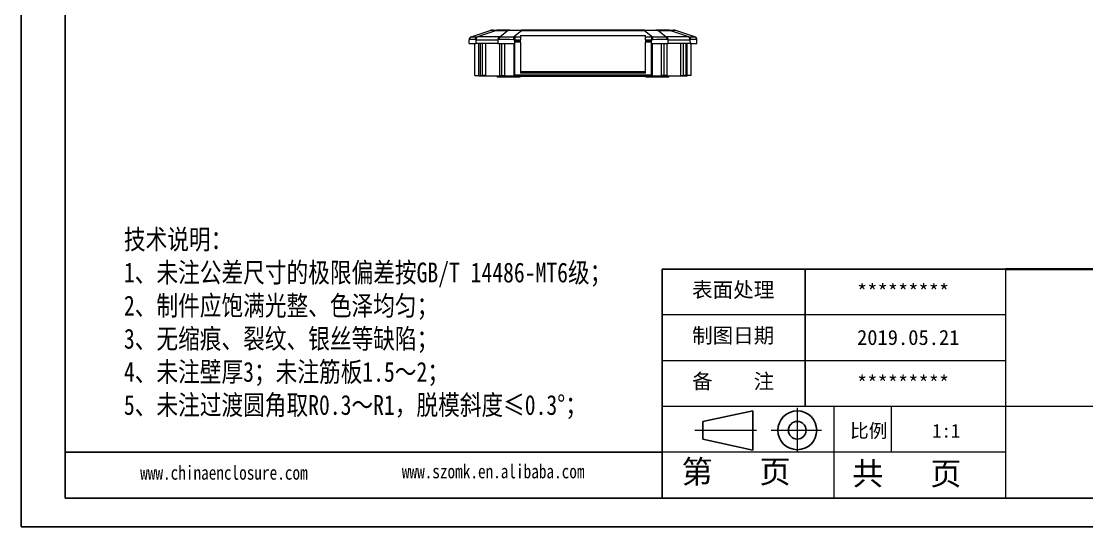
# Model space of a CAD drawing. Header units: inches. Extents: x 1153 to 3519, y 573 to 968.
# Drawn here: x 3016.2 to 3331.4, y 573 to 722.5 of the extents above; entities that cross this region are included whole.
import ezdxf

# ---------------------------------------------------------------- set-up
doc = ezdxf.new("R2010")
doc.units = ezdxf.units.IN
doc.linetypes.add('CENTER2', pattern=[28.575, 19.05, -3.175, 3.175, -3.175])
doc.layers.add('文字', color=81, linetype='Continuous')
for name, color, linetype, lineweight in [('粗实线', 7, 'Continuous', 30), ('细实线', 3, 'Continuous', 9), ('细点划线', 2, 'CENTER2', 9)]:
    doc.layers.add(name, color=color, linetype=linetype, lineweight=lineweight)
doc.styles.get("Standard").update_dxf_attribs({"font": 'txt', "bigfont": 'gbcbig.shx'})
doc.styles.add('宋体', font='', dxfattribs={"width": 0.8, "height": 3.5})
doc.styles.get('宋体').set_extended_font_data('SimSun')

msp = doc.modelspace()

# ---------------------------------------------------------------- linework, layer by layer
for p, q in [((3016.166, 928.498), (3016.166, 572.957)), ((3029.178, 920.033), (3029.178, 581.422)), ((3016.166, 737.559), (3016.166, 572.957)), ((3307.372, 649.144), (3205.788, 649.144)), ((3205.788, 581.422), (3205.788, 649.144)), ((3248.115, 608.511), (3248.115, 649.144)), ((3205.788, 594.966), (3029.178, 594.966)), ((3029.178, 581.422), (3510.538, 581.422)), ((3016.166, 572.957), (3519.003, 572.957)), ((3016.166, 572.957), (3248.961, 572.957))]:
    msp.add_line(p, q)
at = {"color": 7, "linetype": 'Continuous', "lineweight": 15}
for p, q in [((3149.276, 717.88), (3154.907, 719.746)), ((3150.89, 717.879), (3156.527, 719.747)), ((3155.317, 719.846), (3155.051, 719.76)), ((3156.527, 719.747), (3160.221, 719.747)), ((3160.807, 719.88), (3157.112, 719.88)), ((3160.221, 719.747), (3157.866, 717.879)), ((3161.778, 717.88), (3164.131, 719.746)), ((3164.131, 719.746), (3164.131, 719.88)), ((3200.576, 719.88), (3164.131, 719.88)), ((3164.131, 719.746), (3200.576, 719.746)), ((3200.576, 719.88), (3200.576, 719.746)), ((3200.576, 719.746), (3202.928, 717.88)), ((3207.594, 719.88), (3203.9, 719.88)), ((3206.841, 717.879), (3204.486, 719.747)), ((3204.486, 719.747), (3208.18, 719.747)), ((3208.18, 719.747), (3213.816, 717.879)), ((3209.656, 719.76), (3209.39, 719.846)), ((3215.431, 717.88), (3209.8, 719.746)), ((3148.642, 715.92), (3148.662, 717.057)), ((3148.642, 715.92), (3150.704, 715.92)), ((3150.33, 706.504), (3150.33, 715.92)), ((3150.704, 715.92), (3150.724, 717.061)), ((3157.142, 715.92), (3150.704, 715.92)), ((3150.724, 717.061), (3157.162, 717.061)), ((3157.589, 717.875), (3151.15, 717.875)), ((3151.553, 706.24), (3151.553, 715.92)), ((3151.901, 715.92), (3151.901, 706.504)), ((3152.648, 706.504), (3152.648, 715.92)), ((3153.459, 715.92), (3153.459, 706.504)), ((3157.162, 717.061), (3157.142, 715.92)), ((3157.142, 715.92), (3162.113, 715.92)), ((3157.593, 715.92), (3157.593, 706.504)), ((3158.34, 706.504), (3158.34, 715.92)), ((3159.151, 715.92), (3159.151, 706.504)), ((3161.951, 706.24), (3161.951, 715.92)), ((3162.113, 716.8), (3163.873, 716.8)), ((3162.113, 716.8), (3162.113, 716.368)), ((3163.873, 716.368), (3162.113, 716.368)), ((3162.113, 716.368), (3162.113, 706.688)), ((3162.135, 716.8), (3162.14, 717.057)), ((3162.14, 717.877), (3162.14, 717.057)), ((3162.14, 717.877), (3163.873, 717.877)), ((3162.14, 717.057), (3163.873, 717.057)), ((3163.873, 718.267), (3200.833, 718.267)), ((3163.873, 718.267), (3163.873, 717.877)), ((3163.873, 717.877), (3163.873, 717.057)), ((3163.873, 716.8), (3163.873, 717.057)), ((3163.873, 716.368), (3163.873, 716.8)), ((3163.873, 716.368), (3163.873, 707.128)), ((3200.833, 717.877), (3200.833, 718.267)), ((3200.833, 717.877), (3202.567, 717.877)), ((3200.833, 717.057), (3200.833, 717.877)), ((3200.833, 717.057), (3202.567, 717.057)), ((3200.833, 717.057), (3200.833, 716.8)), ((3200.833, 716.8), (3202.593, 716.8)), ((3200.833, 716.8), (3200.833, 716.368)), ((3200.833, 707.128), (3200.833, 716.368)), ((3202.593, 716.368), (3200.833, 716.368)), ((3202.567, 717.877), (3202.567, 717.057)), ((3202.567, 717.057), (3202.571, 716.8)), ((3202.593, 716.368), (3202.593, 716.8)), ((3202.593, 706.688), (3202.593, 716.368)), ((3202.593, 715.92), (3207.564, 715.92)), ((3202.756, 715.92), (3202.756, 706.24)), ((3205.555, 706.504), (3205.555, 715.92)), ((3206.367, 706.504), (3206.367, 715.92)), ((3207.113, 715.92), (3207.113, 706.504)), ((3213.556, 717.875), (3207.118, 717.875)), ((3207.564, 715.92), (3207.544, 717.061)), ((3207.544, 717.061), (3213.983, 717.061)), ((3214.003, 715.92), (3207.564, 715.92)), ((3211.247, 706.504), (3211.247, 715.92)), ((3212.058, 706.504), (3212.058, 715.92)), ((3212.805, 715.92), (3212.805, 706.504)), ((3213.153, 706.24), (3213.153, 715.92)), ((3213.983, 717.061), (3214.003, 715.92)), ((3214.003, 715.92), (3216.064, 715.92)), ((3214.377, 706.504), (3214.377, 715.92)), ((3216.064, 715.92), (3216.044, 717.057)), ((3150.33, 706.504), (3151.553, 706.504)), ((3151.901, 706.504), (3152.648, 706.504)), ((3153.459, 706.504), (3152.648, 706.504)), ((3152.713, 706.24), (3152.713, 706.504)), ((3159.151, 706.24), (3152.713, 706.24)), ((3156.938, 706.24), (3156.941, 705.976)), ((3157.593, 706.504), (3158.34, 706.504)), ((3158.34, 706.504), (3159.151, 706.504)), ((3159.151, 706.24), (3159.151, 706.504)), ((3161.951, 706.24), (3162.113, 706.24)), ((3162.113, 706.688), (3202.593, 706.688)), ((3162.113, 706.688), (3162.113, 706.24)), ((3162.113, 706.24), (3202.593, 706.24)), ((3163.766, 705.976), (3163.768, 706.24)), ((3200.833, 707.53), (3163.873, 707.53)), ((3200.833, 707.128), (3163.873, 707.128)), ((3200.938, 706.24), (3200.941, 705.976)), ((3202.593, 706.688), (3202.593, 706.24)), ((3202.593, 706.24), (3202.756, 706.24)), ((3205.555, 706.24), (3205.555, 706.504)), ((3206.367, 706.504), (3205.555, 706.504)), ((3211.994, 706.24), (3205.555, 706.24)), ((3207.113, 706.504), (3206.367, 706.504)), ((3207.766, 705.976), (3207.768, 706.24)), ((3211.247, 706.504), (3212.058, 706.504)), ((3211.994, 706.24), (3211.994, 706.504)), ((3212.805, 706.504), (3212.058, 706.504)), ((3214.377, 706.504), (3213.153, 706.504)), ((3163.766, 705.976), (3156.941, 705.976)), ((3207.766, 705.976), (3200.941, 705.976))]:
    msp.add_line(p, q, dxfattribs=at)
for centre, radius, start, end in [((3155.737, 717.24), 2.64, 90, 108.33287), ((3157.118, 718.501), 1.379, 90.24546, 115.40444), ((3160.813, 718.501), 1.379, 90.2454, 115.4045), ((3203.894, 718.501), 1.379, 64.59557, 89.75457), ((3207.588, 718.501), 1.379, 64.59558, 89.75453), ((3208.969, 717.24), 2.64, 71.66713, 90), ((3149.542, 717.041), 0.88, 108.33287, 179), ((3149.553, 717.046), 0.878, 108.36466, 179.04876), ((3151.327, 717.091), 0.901, 118.98488, 181.64155), ((3151.62, 717.11), 0.898, 121.55162, 183.10106), ((3158.059, 717.11), 0.898, 121.55162, 183.10106), ((3158.374, 717.138), 0.898, 124.44242, 184.66725), ((3168.395, 717.052), 6.668, 172.86497, 179.92124), ((3196.312, 717.052), 6.668, 0.07841, 7.13549), ((3206.333, 717.138), 0.898, 355.33267, 55.55785), ((3206.648, 717.11), 0.898, 356.89862, 58.44852), ((3213.086, 717.11), 0.898, 356.8987, 58.44826), ((3213.38, 717.091), 0.901, 358.35814, 61.01525), ((3215.154, 717.046), 0.878, 0.95095, 71.63534), ((3215.165, 717.041), 0.88, 1, 71.66713)]:
    msp.add_arc(centre, radius, start, end, dxfattribs=at)
for points in [[(3156.527, 719.747), (3155.526, 719.771), (3154.981, 719.771), (3154.907, 719.746)], [(3155.737, 719.88), (3155.737, 719.88), (3156.2, 719.88), (3157.112, 719.88)], [(3164.131, 719.746), (3162.64, 719.771), (3161.325, 719.771), (3160.221, 719.747)], [(3160.807, 719.88), (3161.719, 719.88), (3162.837, 719.88), (3164.131, 719.88)], [(3200.576, 719.88), (3201.87, 719.88), (3202.987, 719.88), (3203.9, 719.88)], [(3204.486, 719.747), (3203.381, 719.771), (3202.067, 719.771), (3200.576, 719.746)], [(3207.594, 719.88), (3208.507, 719.88), (3208.969, 719.88), (3208.969, 719.88)], [(3209.8, 719.746), (3209.781, 719.752), (3209.733, 719.757), (3209.656, 719.76)], [(3150.426, 717.065), (3149.389, 717.093), (3148.767, 717.091), (3148.674, 717.061)], [(3150.724, 717.061), (3150.621, 717.061), (3150.522, 717.063), (3150.426, 717.065)], [(3150.89, 717.879), (3150.974, 717.876), (3151.061, 717.875), (3151.15, 717.875)], [(3161.726, 717.061), (3160.162, 717.091), (3158.652, 717.093), (3157.479, 717.065)], [(3157.589, 717.875), (3157.679, 717.875), (3157.771, 717.876), (3157.866, 717.879)], [(3162.14, 717.057), (3162.002, 717.057), (3161.864, 717.058), (3161.726, 717.061)], [(3202.98, 717.061), (3202.843, 717.058), (3202.705, 717.057), (3202.567, 717.057)], [(3207.228, 717.065), (3206.053, 717.093), (3204.543, 717.091), (3202.98, 717.061)], [(3206.841, 717.879), (3206.936, 717.876), (3207.028, 717.875), (3207.118, 717.875)], [(3207.544, 717.061), (3207.442, 717.061), (3207.336, 717.063), (3207.228, 717.065)], [(3213.556, 717.875), (3213.646, 717.875), (3213.732, 717.876), (3213.816, 717.879)], [(3216.032, 717.061), (3215.94, 717.091), (3215.316, 717.093), (3214.28, 717.065)], [(3216.044, 717.057), (3216.044, 717.057), (3216.04, 717.058), (3216.032, 717.061)]]:
    msp.add_open_spline(points, degree=3, dxfattribs=at)
at = {"color": 8, "linetype": 'Continuous', "lineweight": 15}
msp.add_open_spline([(3209.656, 719.76), (3209.424, 719.769), (3208.931, 719.765), (3208.18, 719.747)], degree=3, dxfattribs=at)
at = {"color": 7, "linetype": 'Continuous', "lineweight": 15}
for points, knots in [([(3148.674, 717.061), (3148.671, 717.06), (3148.664, 717.057), (3148.663, 717.057), (3148.662, 717.057)], [0, 0, 0, 0, 0.4999362, 1, 1, 1, 1]), ([(3149.265, 717.877), (3149.266, 717.877), (3149.267, 717.877), (3149.273, 717.879), (3149.276, 717.88)], [0, 0, 0, 0, 0.5000182, 1, 1, 1, 1]), ([(3149.276, 717.88), (3149.282, 717.882), (3149.296, 717.886), (3149.326, 717.891), (3149.364, 717.895), (3149.411, 717.899), (3149.466, 717.903), (3149.529, 717.906), (3149.6, 717.908), (3149.68, 717.909), (3149.79, 717.909), (3149.941, 717.908), (3150.142, 717.904), (3150.368, 717.898), (3150.615, 717.889), (3150.798, 717.882), (3150.89, 717.879)], [0, 0, 0, 0, 0.0558885, 0.1115537, 0.1670554, 0.2224539, 0.2778101, 0.3331849, 0.388639, 0.444233, 0.500027, 0.6002643, 0.7000273, 0.7996686, 0.8995423, 1, 1, 1, 1]), ([(3157.479, 717.065), (3157.425, 717.064), (3157.317, 717.062), (3157.214, 717.061), (3157.162, 717.061)], [0, 0, 0, 0, 0.5001026, 1, 1, 1, 1]), ([(3157.866, 717.879), (3157.927, 717.881), (3158.05, 717.885), (3158.24, 717.89), (3158.434, 717.895), (3158.633, 717.899), (3158.836, 717.903), (3159.044, 717.905), (3159.255, 717.907), (3159.472, 717.909), (3159.75, 717.909), (3160.094, 717.908), (3160.506, 717.904), (3160.924, 717.898), (3161.348, 717.89), (3161.635, 717.883), (3161.778, 717.88)], [0, 0, 0, 0, 0.0559071, 0.1115867, 0.1670986, 0.2225028, 0.2778602, 0.3332312, 0.3886768, 0.4442572, 0.5000326, 0.6002999, 0.7000765, 0.7997159, 0.8995728, 1, 1, 1, 1]), ([(3161.778, 717.88), (3161.838, 717.879), (3161.959, 717.877), (3162.079, 717.877), (3162.14, 717.877)], [0, 0, 0, 0, 0.4999818, 1, 1, 1, 1]), ([(3202.567, 717.877), (3202.627, 717.877), (3202.748, 717.877), (3202.868, 717.879), (3202.928, 717.88)], [0, 0, 0, 0, 0.5000182, 1, 1, 1, 1]), ([(3202.928, 717.88), (3203.008, 717.882), (3203.168, 717.886), (3203.406, 717.891), (3203.642, 717.895), (3203.876, 717.899), (3204.108, 717.903), (3204.338, 717.906), (3204.566, 717.908), (3204.791, 717.909), (3205.074, 717.909), (3205.409, 717.908), (3205.79, 717.904), (3206.155, 717.898), (3206.508, 717.889), (3206.73, 717.882), (3206.841, 717.879)], [0, 0, 0, 0, 0.05588853, 0.11155369, 0.16705536, 0.22245393, 0.27781014, 0.33318489, 0.38863898, 0.44423298, 0.50002698, 0.60026433, 0.7000273, 0.79966861, 0.89954232, 1, 1, 1, 1]), ([(3213.816, 717.879), (3213.868, 717.881), (3213.971, 717.885), (3214.117, 717.89), (3214.256, 717.895), (3214.388, 717.899), (3214.513, 717.903), (3214.631, 717.905), (3214.741, 717.907), (3214.844, 717.909), (3214.965, 717.909), (3215.094, 717.908), (3215.22, 717.904), (3215.318, 717.898), (3215.391, 717.89), (3215.418, 717.883), (3215.431, 717.88)], [0, 0, 0, 0, 0.0559071, 0.11158672, 0.16709856, 0.22250284, 0.27786016, 0.33323124, 0.38867678, 0.44425724, 0.50003261, 0.60029988, 0.7000765, 0.79971586, 0.89957284, 1, 1, 1, 1]), ([(3214.28, 717.065), (3214.232, 717.064), (3214.135, 717.062), (3214.034, 717.061), (3213.983, 717.061)], [0, 0, 0, 0, 0.5001026, 1, 1, 1, 1]), ([(3214.377, 715.92), (3214.36, 715.92), (3214.331, 715.92), (3214.138, 715.92), (3214.057, 715.92)], [0, 0, 0, 0, 0.5805433, 1, 1, 1, 1]), ([(3215.431, 717.88), (3215.434, 717.879), (3215.44, 717.877), (3215.441, 717.877), (3215.441, 717.877)], [0, 0, 0, 0, 0.4999818, 1, 1, 1, 1]), ([(3152.713, 706.24), (3152.528, 706.24), (3152.364, 706.24), (3152.078, 706.24), (3151.954, 706.24), (3151.756, 706.24), (3151.681, 706.24), (3151.579, 706.24), (3151.553, 706.24), (3151.553, 706.24)], [0, 0, 0, 0, 0.25, 0.25, 0.5, 0.5, 0.75, 0.75, 1, 1, 1, 1]), ([(3161.951, 706.24), (3161.689, 706.24), (3161.433, 706.24), (3160.927, 706.24), (3160.676, 706.24), (3160.197, 706.24), (3159.97, 706.24), (3159.539, 706.24), (3159.336, 706.24), (3159.151, 706.24)], [0, 0, 0, 0, 0.25, 0.25, 0.5, 0.5, 0.75, 0.75, 1, 1, 1, 1]), ([(3205.555, 706.24), (3205.371, 706.24), (3205.171, 706.24), (3204.742, 706.24), (3204.511, 706.24), (3204.032, 706.24), (3203.785, 706.24), (3203.279, 706.24), (3203.017, 706.24), (3202.756, 706.24)], [0, 0, 0, 0, 0.25, 0.25, 0.5, 0.5, 0.75, 0.75, 1, 1, 1, 1]), ([(3213.153, 706.24), (3213.153, 706.24), (3213.128, 706.24), (3213.027, 706.24), (3212.951, 706.24), (3212.753, 706.24), (3212.632, 706.24), (3212.345, 706.24), (3212.179, 706.24), (3211.994, 706.24)], [0, 0, 0, 0, 0.25, 0.25, 0.5, 0.5, 0.75, 0.75, 1, 1, 1, 1])]:
    msp.add_open_spline(points, degree=3, knots=knots, dxfattribs=at)
at = {"layer": '粗实线', "color": 7, "lineweight": 40}
msp.add_line((3510.538, 649.144), (3307.372, 649.144), dxfattribs=at)
at = {"layer": '粗实线', "color": 7}
for p, q in [((3232.557, 607.244), (3217.758, 604.107)), ((3232.557, 607.244), (3232.557, 595.645)), ((3217.758, 604.107), (3217.758, 598.873)), ((3217.758, 598.873), (3232.557, 595.645))]:
    msp.add_line(p, q, dxfattribs=at)
for radius in [5.754, 2.617]:
    msp.add_circle((3245.729, 601.49), radius, dxfattribs=at)
at = {"layer": '细实线', "color": 7}
for p, q in [((3307.372, 649.144), (3307.372, 581.422)), ((3307.372, 635.6), (3205.788, 635.6)), ((3307.372, 622.055), (3205.788, 622.055)), ((3510.538, 608.511), (3205.788, 608.511)), ((3256.58, 608.511), (3256.58, 581.422)), ((3273.51, 608.511), (3273.51, 594.966)), ((3307.372, 594.966), (3205.788, 594.966))]:
    msp.add_line(p, q, dxfattribs=at)
at = {"layer": '细点划线', "color": 7}
for p, q in [((3245.729, 608.113), (3245.729, 594.966)), ((3215.398, 601.49), (3233.691, 601.49)), ((3238.034, 601.49), (3252.904, 601.49))]:
    msp.add_line(p, q, dxfattribs=at)

# ---------------------------------------------------------------- texts
at = {"char_height": 4.45431, "width": 2531.60994, "attachment_point": 1}
for s, insert in [('{\\fSimHei|b0|i0|c134|p49;表面处理}', (3214.622, 645.3)), ('{\\fSimHei|b0|i0|c134|p49;*********}', (3263.408, 644.727)), ('{\\fSimHei|b0|i0|c134|p49;制图日期}', (3214.622, 631.756)), ('{\\fSimHei|b0|i0|c134|p49;2019.\\fSimHei|b0|i0|c0|p49;0\\fSimHei|b0|i0|c134|p49;5.21}', (3263.408, 631.183)), ('{\\fSimHei|b0|i0|c134|p49;备    注}', (3214.622, 618.211)), ('{\\fSimHei|b0|i0|c134|p49;*********}', (3263.408, 617.639))]:
    msp.add_mtext(s, dxfattribs=dict(at, insert=insert))
at = {"layer": '文字', "color": 0, "attachment_point": 1, "style": '宋体'}
for s, insert, char_height, width in [('{\\H1.111x;技术说明：\\P1、未注公差尺寸的极限偏差按GB/T 14486-MT6级；\\P2、制件应饱满光整、色泽均匀；\\P3、无缩痕、裂纹、银丝等缺陷；\\P4、未注壁厚3；未注筋板1.5～2；\\P5、未注过渡圆角取R0.3～R1，脱模斜度≤0.3%%D；}', (3046.526, 660.912), 5.29079, 225.91677), ('www.chinaenclosure.com', (3051.337, 591.003), 4.13857, 72.71077), ('www.szomk.en.alibaba.com', (3128.746, 591.413), 4.13857, 72.71077)]:
    msp.add_mtext(s, dxfattribs=dict(at, insert=insert, char_height=char_height, width=width))
at = {"layer": '细实线', "color": 7, "attachment_point": 1}
for s, insert, char_height, width in [('{\\fSimSun|b0|i0|c134|p54;比例}', (3261.32, 603.381), 4.06333, 17.83674), ('{\\fSimSun|b0|i0|c134|p54;1:1}', (3285.658, 603.381), 4.06333, 17.83674), ('{\\fSimSun|b0|i0|c134|p54;第   页}', (3211.487, 592.638), 6.77221, 50.79159), ('{\\fSimSun|b0|i0|c134|p54; 共   页}', (3257.409, 592.063), 6.77221, 50.79159)]:
    msp.add_mtext(s, dxfattribs=dict(at, insert=insert, char_height=char_height, width=width))

doc.saveas('drawing.dxf')
